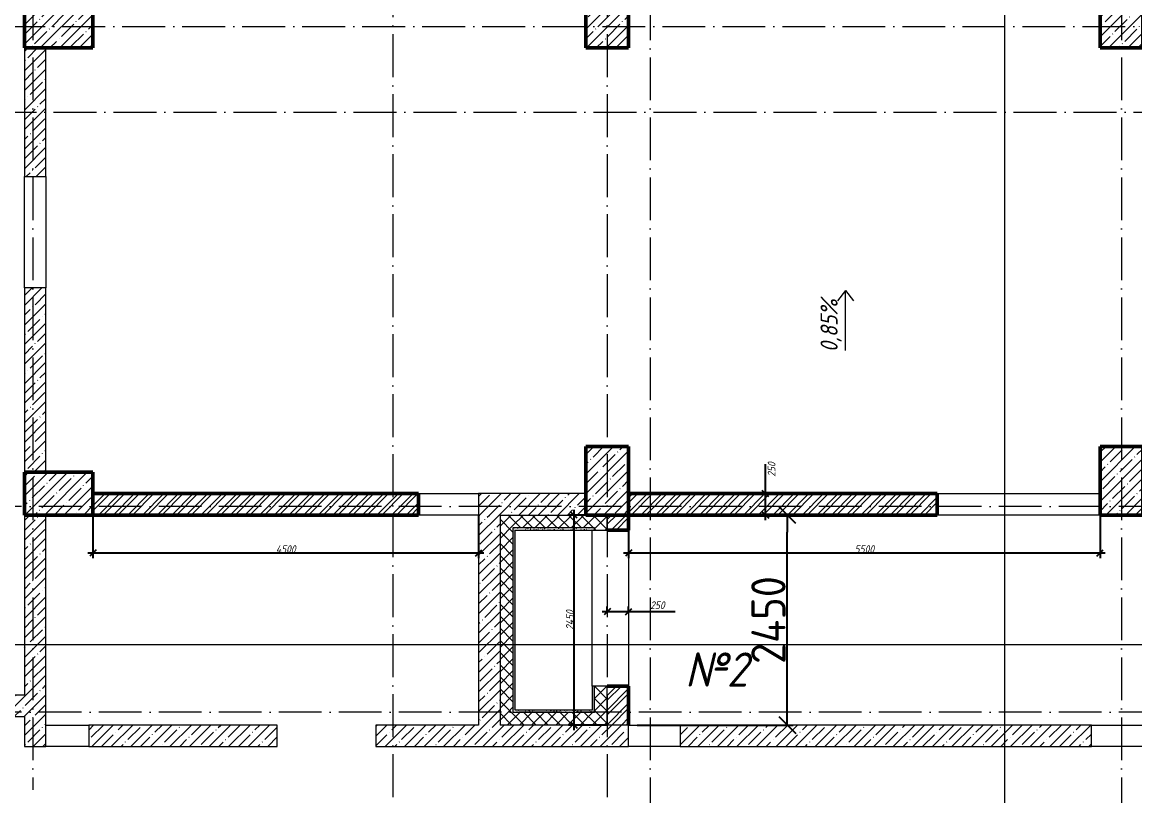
# Model space of a CAD drawing. Header units: millimetres. Extents: x -12989 to 629078, y -109036 to 555275.
# Drawn here: x 563814 to 576794, y 494734 to 503759 of the extents above; entities that cross this region are included whole.
import ezdxf

# ---------------------------------------------------------------- set-up
doc = ezdxf.new("R2010")
doc.units = ezdxf.units.MM
doc.linetypes.add('50_200_ШТРИХ_1Т_ш5_п1_п1_', pattern=[700, 500, -100, 0, -100])
for name, color, linetype, lineweight in [('A-____-____-DIMS', 7, 'Continuous', 9), ('A-WALL-____-MCUT-1', 7, 'Continuous', 9), ('A-WALL-____-MCUT-2', 7, 'Continuous', 50), ('A-WALL-____-MCUT-3', 7, 'Continuous', 9), ('A-WALL-____-OTLN', 7, 'Continuous', 9), ('A-WALL-____-PATT-1', 7, 'Continuous', 9), ('A-WALL-FNSH-MCUT-1', 7, 'Continuous', 9), ('G-____-____-DIMS', 7, 'Continuous', 9), ('G-____-____-TEXT', 7, 'Continuous', 9), ('S-COLS-____-MCUT', 7, 'Continuous', 50), ('S-COLS-____-OTLN', 7, 'Continuous', 9), ('S-GRID-____-OTLN-1', 7, '50_200_ШТРИХ_1Т_ш5_п1_п1_', 9)]:
    doc.layers.add(name, color=color, linetype=linetype, lineweight=lineweight)
for name, color, linetype, lineweight, true_color in [('A-WALL-____-OTLN-1', 7, 'Continuous', 9, 0x800000), ('A-WALL-____-PATT-2', 7, 'Continuous', 9, 0x787878), ('A-WALL-____-PATT-3', 9, 'Continuous', 9, 0x808080), ('G-____-____-SYMB-1', 9, 'Continuous', 9, 0x808080)]:
    doc.layers.add(name, color=color, linetype=linetype, lineweight=lineweight, true_color=true_color)
doc.styles.add('ISOCPEUR_I', font='isocpeui.ttf', dxfattribs={"width": 0.9, "height": 2.5})
doc.styles.add('ISOCPEUR_I_3', font='isocpeui.ttf', dxfattribs={"width": 0.85, "height": 2.2})
doc.styles.add('ISOCPEUR_I_7', font='isocpeui.ttf', dxfattribs={"width": 0.9, "height": 90})
doc.styles.add('СПДС', font='isocpeur.ttf', dxfattribs={"width": 0.9})
doc.dimstyles.new('ISO-1_8_0_9К_СРЕДНИЙ_Кладочные', dxfattribs={"dimscale": 304.8, "dimtxt": 89.638306, "dimasz": 0.246063, "dimexe": 0.19685, "dimexo": 0, "dimgap": 0, "dimtad": 1, "dimdec": 3, "dimrnd": 0.001, "dimdsep": 46, "dimtxsty": 'ISOCPEUR_I_7', "dimblk1": 'OBLIQUE', "dimblk2": 'OBLIQUE', "dimsah": 1, "dimcen": 0.09, "dimdle": 0.19685, "dimazin": 0, "dimtfac": 1, "dimtdec": 4, "dimtix": 1, "dimtmove": 2, "dimatfit": 3, "dimfxl": 1, "dimtvp": 1, "dimtolj": 1, "dimtzin": 0, "dimarcsym": 2})
doc.dimstyles.new('ISO-1_8_0_9К_СРЕДНИЙ_Кладочные_1', dxfattribs={"dimscale": 304.8, "dimtxt": 89.638306, "dimasz": 0.246063, "dimexe": 0.19685, "dimexo": 0, "dimgap": 0, "dimtad": 1, "dimdec": 3, "dimrnd": 0.001, "dimdsep": 46, "dimtxsty": 'ISOCPEUR_I_7', "dimblk1": 'OBLIQUE', "dimblk2": 'OBLIQUE', "dimsah": 1, "dimcen": 0.09, "dimdle": 0.19685, "dimazin": 0, "dimtfac": 1, "dimtdec": 4, "dimtix": 1, "dimtmove": 0, "dimatfit": 3, "dimfxl": 1, "dimtvp": 1, "dimtolj": 1, "dimtzin": 0, "dimarcsym": 2})
doc.dimstyles.new('Размера А3', dxfattribs={"dimtxt": 200, "dimasz": 100, "dimexe": 70, "dimexo": 100, "dimgap": 20, "dimtad": 1, "dimdec": 0, "dimrnd": 10, "dimzin": 0, "dimdsep": 46, "dimtxsty": 'СПДС', "dimblk": 'ARROWHEAD_6', "dimcen": 1, "dimclrd": 256, "dimclre": 256, "dimclrt": 256, "dimazin": 0, "dimtfac": 1, "dimtdec": 0, "dimtmove": 2, "dimatfit": 3, "dimfxl": 1, "dimtolj": 1, "dimtzin": 0, "dimarcsym": 0})
pattern_1 = [(45, (513638.8, 428127.92), (-114.04925, 114.04925), []), (45, (513752.85, 428127.92), (-114.04925, 114.04925), [201.612, -40.322, 3.353, -36.97])]
pattern_2 = [(45, (513638.8, 428127.92), (-70.71068, 70.71068), []), (135, (513638.8, 428127.92), (-70.71068, -70.71068), [])]
pattern_3 = [(0, (513638.804, 428127.917), (81.28, 20.32), [3.353, -57.607, 3.353, -57.607, -325.12]), (0, (513638.804, 428127.917), (81.28, 20.32), [-121.92, 3.353, -118.567, 3.353, -57.607, -142.24]), (0, (513638.804, 428127.917), (81.28, 20.32), [-304.8, 3.353, -37.287, 3.353, -98.247]), (120, (513669.284, 428138.077), (-58.237636, 60.230545), [3.353, -57.607, 3.353, -57.607, -325.12]), (120, (513669.284, 428138.077), (-58.237636, 60.230545), [-121.92, 3.353, -118.567, 3.353, -57.607, -142.24]), (120, (513669.284, 428138.077), (-58.237636, 60.230545), [-304.8, 3.353, -37.287, 3.353, -98.247]), (240, (513679.444, 428178.717), (-23.042364, -80.550545), [3.353, -57.607, 3.353, -57.607, -325.12]), (240, (513679.444, 428178.717), (-23.042364, -80.550545), [-121.92, 3.353, -118.567, 3.353, -57.607, -142.24]), (240, (513679.444, 428178.717), (-23.042364, -80.550545), [-304.8, 3.353, -37.287, 3.353, -98.247])]
pattern_4 = [(45, (513638.8, 428127.92), (-85.53659, 85.53659), []), (45, (513695.83, 428127.92), (-85.53659, 85.53659), [])]

# ---------------------------------------------------------------- blocks, each defined once
blk = doc.blocks.new('BSC_Колонна _Прямоугольная - 500х800-V82-АР1_Кладочный план подвала в осях 1-64_Ю-ЯЯ')
at = {"layer": 'S-COLS-____-OTLN'}
h = blk.add_hatch(dxfattribs=at)
h.set_pattern_fill('FP_97', color=256, style=0, pattern_type=2)
h.set_pattern_definition([(315, (-75581.04, 50600), (114.04925, 114.04925), []), (315, (-75581.04, 50485.95), (114.04925, 114.04925), [201.613, -40.323, 3.353, -36.97])])
h.paths.add_polyline_path([(-250, 400), (-250, -400), (250, -400), (250, 400)], flags=0)
at = {"layer": 'S-COLS-____-MCUT'}
for p, q in [((250, 400), (-250, 400)), ((-250, 400), (-250, -400)), ((250, -400), (250, 400)), ((-250, -400), (250, -400))]:
    blk.add_line(p, q, dxfattribs=at)
blk = doc.blocks.new('BSC_Колонна _Прямоугольная - 500х800-V83-АР1_Кладочный план подвала в осях 1-64_Ю-ЯЯ')
at = {"layer": 'S-COLS-____-OTLN'}
h = blk.add_hatch(dxfattribs=at)
h.set_pattern_fill('FP_98', color=256, style=0, pattern_type=2)
h.set_pattern_definition([(315, (-70131.04, 50600), (114.04925, 114.04925), []), (315, (-70131.04, 50485.95), (114.04925, 114.04925), [201.613, -40.323, 3.353, -36.97])])
h.paths.add_polyline_path([(-250, 400), (-250, -400), (250, -400), (250, 400), (9, 400)], flags=0)
at = {"layer": 'S-COLS-____-MCUT'}
for p, q in [((250, 400), (-250, 400)), ((-250, 400), (-250, -400)), ((250, -400), (250, 400)), ((-250, -400), (250, -400))]:
    blk.add_line(p, q, dxfattribs=at)
blk = doc.blocks.new('BSC_Колонна _Прямоугольная - 500х800-V96-АР1_Кладочный план подвала в осях 1-64_Ю-ЯЯ')
at = {"layer": 'S-COLS-____-OTLN'}
h = blk.add_hatch(dxfattribs=at)
h.set_pattern_fill('FP_112', color=256, style=0, pattern_type=2)
h.set_pattern_definition([(225, (57000, 70281.04), (114.04925, -114.04925), []), (225, (56885.95, 70281.04), (114.04925, -114.04925), [201.613, -40.323, 3.353, -36.97])])
h.paths.add_polyline_path([(-250, 400), (-250, -400), (250, -400), (250, 400)], flags=0)
at = {"layer": 'S-COLS-____-MCUT'}
for p, q in [((250, 400), (-250, 400)), ((-250, 400), (-250, -400)), ((250, -400), (250, 400)), ((-250, -400), (250, -400))]:
    blk.add_line(p, q, dxfattribs=at)
blk = doc.blocks.new('BSC_Колонна _Прямоугольная - 500х800-V97-АР1_Кладочный план подвала в осях 1-64_Ю-ЯЯ')
at = {"layer": 'S-COLS-____-OTLN'}
h = blk.add_hatch(dxfattribs=at)
h.set_pattern_fill('FP_113', color=256, style=0, pattern_type=2)
h.set_pattern_definition([(225, (63000, 70281.04), (114.04925, -114.04925), []), (225, (62885.95, 70281.04), (114.04925, -114.04925), [201.613, -40.323, 3.353, -36.97])])
h.paths.add_polyline_path([(250, 400), (-250, 400), (-250, -400), (250, -400)], flags=0)
at = {"layer": 'S-COLS-____-MCUT'}
for p, q in [((250, 400), (-250, 400)), ((-250, 400), (-250, -400)), ((250, -400), (250, 400)), ((-250, -400), (250, -400))]:
    blk.add_line(p, q, dxfattribs=at)
blk = doc.blocks.new('BSC_Колонна _Прямоугольная - 500х500-V161-АР1_Кладочный план подвала в осях 1-64_Ю-ЯЯ')
at = {"layer": 'S-COLS-____-OTLN'}
h = blk.add_hatch(dxfattribs=at)
h.set_pattern_fill('FP_178', color=256, style=0, pattern_type=2)
h.set_pattern_definition([(45, (-63000, -75581.04), (-114.04925, 114.04925), []), (45, (-62885.95, -75581.04), (-114.04925, 114.04925), [201.613, -40.323, 3.353, -36.97])])
h.paths.add_polyline_path([(-250, -250), (250, -250), (250, 250), (-250, 250)], flags=0)
at = {"layer": 'S-COLS-____-MCUT'}
for p, q in [((250, 250), (-250, 250)), ((-250, 250), (-250, -250)), ((250, -250), (250, 250)), ((-250, -250), (250, -250))]:
    blk.add_line(p, q, dxfattribs=at)
blk = doc.blocks.new('BSC_Колонна _Прямоугольная - 500х500-V162-АР1_Кладочный план подвала в осях 1-64_Ю-ЯЯ')
at = {"layer": 'S-COLS-____-OTLN'}
h = blk.add_hatch(dxfattribs=at)
h.set_pattern_fill('FP_179', color=256, style=0, pattern_type=2)
h.set_pattern_definition([(45, (-57000, -75581.04), (-114.04925, 114.04925), []), (45, (-56885.95, -75581.04), (-114.04925, 114.04925), [201.613, -40.323, 3.353, -36.97])])
h.paths.add_polyline_path([(-250, -250), (250, -250), (250, 250), (-250, 250)], flags=0)
at = {"layer": 'S-COLS-____-MCUT'}
for p, q in [((250, 250), (-250, 250)), ((-250, 250), (-250, -250)), ((250, -250), (250, 250)), ((-250, -250), (250, -250))]:
    blk.add_line(p, q, dxfattribs=at)
blk = doc.blocks.new('_Oblique')
at = {"color": 0, "linetype": 'ByBlock', "lineweight": -2}
blk.add_line((-0.5, -0.5), (0.5, 0.5), dxfattribs=at)
blk = doc.blocks.new('*D6696')
at = {"layer": 'A-____-____-DIMS', "color": 0, "lineweight": -2, "transparency": 16777216}
for p, q in [((564639, 498009), (564639, 497507)), ((569139, 498009), (569139, 497507)), ((564579, 497567), (569199, 497567))]:
    blk.add_line(p, q, dxfattribs=at)
at = {"layer": 'Defpoints', "color": 0, "transparency": 16777216}
for p in [(564639, 498009), (569139, 498009), (569139, 497567)]:
    blk.add_point(p, dxfattribs=at)
at = {"layer": 'A-____-____-DIMS', "color": 0, "lineweight": -2, "transparency": 16777216, "xscale": 75, "yscale": 75, "zscale": 75, "rotation": 180}
blk.add_blockref('_Oblique', (564639, 497567), dxfattribs=at)
at = {"layer": 'A-____-____-DIMS', "color": 0, "lineweight": -2, "transparency": 16777216, "xscale": 75, "yscale": 75, "zscale": 75}
blk.add_blockref('_Oblique', (569139, 497567), dxfattribs=at)
at = {"layer": 'A-____-____-DIMS', "color": 0, "transparency": 16777216, "insert": (566889, 497612), "char_height": 90, "width": 562.65, "attachment_point": 5, "style": 'ISOCPEUR_I_7'}
blk.add_mtext('\\A1;4500', dxfattribs=at)
blk = doc.blocks.new('*D6697')
at = {"layer": 'A-____-____-DIMS', "color": 0, "lineweight": -2, "transparency": 16777216}
for p, q in [((570249, 498069), (570249, 495499)), ((570639, 498009), (570189, 498009)), ((570639, 495559), (570189, 495559))]:
    blk.add_line(p, q, dxfattribs=at)
at = {"layer": 'Defpoints', "color": 0, "transparency": 16777216}
for p in [(570639, 498009), (570249, 495559), (570639, 495559)]:
    blk.add_point(p, dxfattribs=at)
at = {"layer": 'A-____-____-DIMS', "color": 0, "lineweight": -2, "transparency": 16777216, "xscale": 75, "yscale": 75, "zscale": 75}
for p, rotation in [((570249, 498009), 90), ((570249, 495559), 270)]:
    blk.add_blockref('_Oblique', p, dxfattribs=dict(at, rotation=rotation))
at = {"layer": 'A-____-____-DIMS', "color": 0, "transparency": 16777216, "insert": (570204, 496784), "char_height": 90, "width": 562.65, "attachment_point": 5, "rotation": 90, "style": 'ISOCPEUR_I_7'}
blk.add_mtext('\\A1;2450', dxfattribs=at)
blk = doc.blocks.new('*D6698')
at = {"layer": 'A-____-____-DIMS', "color": 0, "lineweight": -2, "transparency": 16777216}
for p, q in [((570889, 498009), (570889, 497507)), ((576389, 498009), (576389, 497507)), ((570829, 497567), (576449, 497567))]:
    blk.add_line(p, q, dxfattribs=at)
at = {"layer": 'Defpoints', "color": 0, "transparency": 16777216}
for p in [(570889, 498009), (576389, 498009), (576389, 497567)]:
    blk.add_point(p, dxfattribs=at)
at = {"layer": 'A-____-____-DIMS', "color": 0, "lineweight": -2, "transparency": 16777216, "xscale": 75, "yscale": 75, "zscale": 75, "rotation": 180}
blk.add_blockref('_Oblique', (570889, 497567), dxfattribs=at)
at = {"layer": 'A-____-____-DIMS', "color": 0, "lineweight": -2, "transparency": 16777216, "xscale": 75, "yscale": 75, "zscale": 75}
blk.add_blockref('_Oblique', (576389, 497567), dxfattribs=at)
at = {"layer": 'A-____-____-DIMS', "color": 0, "transparency": 16777216, "insert": (573639, 497612), "char_height": 90, "width": 546.1, "attachment_point": 5, "style": 'ISOCPEUR_I_7'}
blk.add_mtext('\\A1;5500', dxfattribs=at)
blk = doc.blocks.new('*D6706')
at = {"layer": 'A-____-____-DIMS', "color": 0, "lineweight": -2, "transparency": 16777216}
for p, q in [((570579, 496882), (570889, 496882)), ((570639, 496873), (570639, 496942)), ((570889, 496873), (570889, 496942)), ((570889, 496882), (571431, 496882))]:
    blk.add_line(p, q, dxfattribs=at)
at = {"layer": 'Defpoints', "color": 0, "transparency": 16777216}
for p in [(570889, 496882), (570639, 496873), (570889, 496873)]:
    blk.add_point(p, dxfattribs=at)
at = {"layer": 'A-____-____-DIMS', "color": 0, "lineweight": -2, "transparency": 16777216, "xscale": 75, "yscale": 75, "zscale": 75, "rotation": 180}
blk.add_blockref('_Oblique', (570639, 496882), dxfattribs=at)
at = {"layer": 'A-____-____-DIMS', "color": 0, "lineweight": -2, "transparency": 16777216, "xscale": 75, "yscale": 75, "zscale": 75}
blk.add_blockref('_Oblique', (570889, 496882), dxfattribs=at)
at = {"layer": 'A-____-____-DIMS', "color": 0, "transparency": 16777216, "insert": (571140, 497002), "char_height": 90, "width": 409.58, "attachment_point": 1, "line_spacing_factor": 1.149209, "style": 'ISOCPEUR_I_7'}
blk.add_mtext('\\A1;250', dxfattribs=at)
blk = doc.blocks.new('*D6707')
at = {"layer": 'A-____-____-DIMS', "color": 0, "lineweight": -2, "transparency": 16777216}
for p, q in [((572486, 498259), (572486, 498601)), ((572581, 498259), (572426, 498259)), ((572486, 497949), (572486, 498259)), ((572581, 498009), (572426, 498009))]:
    blk.add_line(p, q, dxfattribs=at)
at = {"layer": 'Defpoints', "color": 0, "transparency": 16777216}
for p in [(572486, 498259), (572581, 498259), (572581, 498009)]:
    blk.add_point(p, dxfattribs=at)
at = {"layer": 'A-____-____-DIMS', "color": 0, "lineweight": -2, "transparency": 16777216, "xscale": 75, "yscale": 75, "zscale": 75}
for p, rotation in [((572486, 498259), 90), ((572486, 498009), 270)]:
    blk.add_blockref('_Oblique', p, dxfattribs=dict(at, rotation=rotation))
at = {"layer": 'A-____-____-DIMS', "color": 0, "transparency": 16777216, "insert": (572512, 498456), "char_height": 90, "width": 409.58, "attachment_point": 1, "rotation": 90, "line_spacing_factor": 1.149209, "style": 'ISOCPEUR_I_7'}
blk.add_mtext('\\A1;250', dxfattribs=at)
blk = doc.blocks.new('ARROWHEAD_6')
at = {"color": 0, "linetype": 'Continuous'}
for p, q in [((0, 0), (-1, 0)), ((-0.5, -0.5), (0.5, 0.5))]:
    blk.add_line(p, q, dxfattribs=at)
blk = doc.blocks.new('*D6734')
at = {"lineweight": -2, "transparency": 16777216}
for p, q in [((570989, 498009), (572810, 498009)), ((572740, 495759), (572740, 497809)), ((570989, 495559), (572810, 495559))]:
    blk.add_line(p, q, dxfattribs=at)
at = {"layer": 'Defpoints', "color": 0, "transparency": 16777216}
for p in [(570889, 498009), (572740, 498009), (570889, 495559)]:
    blk.add_point(p, dxfattribs=at)
at = {"lineweight": -2, "transparency": 16777216, "xscale": 200, "yscale": 200, "zscale": 200}
for p, rotation in [((572740, 498009), 90), ((572740, 495559), 270)]:
    blk.add_blockref('ARROWHEAD_6', p, dxfattribs=dict(at, rotation=rotation))
at = {"lineweight": 25, "transparency": 16777216, "insert": (572520, 496784), "char_height": 400, "attachment_point": 5, "rotation": 90, "style": 'СПДС'}
blk.add_mtext('\\A1;2450', dxfattribs=at)

msp = doc.modelspace()

# ---------------------------------------------------------------- hatches: boundary and pattern name
at = {"layer": 'A-WALL-____-PATT-1'}
h = msp.add_hatch(dxfattribs=at)
h.set_pattern_fill('FP_1', color=256, style=0, pattern_type=2)
h.set_pattern_definition(pattern_1)
h.paths.add_polyline_path([(564088.8036, 498508.9591), (564088.8036, 500658.3435), (563838.8036, 500658.3435), (563838.8036, 498508.9591)], flags=0)
h.paths.add_polyline_path([(563838.8036, 501958.3435), (564088.8036, 501958.3435), (564088.8036, 503458.9591), (563838.8036, 503458.9591)], flags=0)
h = msp.add_hatch(dxfattribs=at)
h.set_pattern_fill('FP_1', color=256, style=0, pattern_type=2)
h.set_pattern_definition(pattern_1)
h.paths.add_polyline_path([(569138.8036, 498008.9591), (570388.8036, 498008.9591), (570388.8036, 498258.9591), (569138.8036, 498258.9591)], flags=0)
h = msp.add_hatch(dxfattribs=at)
h.set_pattern_fill('FP_1', color=256, style=0, pattern_type=2)
h.set_pattern_definition(pattern_1)
h.paths.add_polyline_path([(564088.8036, 495308.9591), (564088.8036, 498008.9591), (563838.8036, 498008.9591), (563838.8036, 495308.9591)], flags=0)
h = msp.add_hatch(dxfattribs=at)
h.set_pattern_fill('FP_1', color=256, style=0, pattern_type=2)
h.set_pattern_definition(pattern_1)
h.paths.add_polyline_path([(569388.8036, 495558.9591), (569388.8036, 498008.9591), (569138.8036, 498008.9591), (569138.8036, 495558.9591)], flags=0)
h = msp.add_hatch(dxfattribs=at)
h.set_pattern_fill('FP_202', color=256, style=0, pattern_type=2)
h.set_pattern_definition(pattern_2)
h.paths.add_polyline_path([(569538.8036, 495708.9591), (569538.8036, 498008.9591), (569388.8036, 498008.9591), (569388.8036, 495708.9591)], flags=0)
h = msp.add_hatch(dxfattribs=at)
h.set_pattern_fill('FP_202', color=256, style=0, pattern_type=2)
h.set_pattern_definition(pattern_2)
h.paths.add_polyline_path([(569538.8036, 497858.9591), (570488.8036, 497858.9591), (570488.8036, 498008.9591), (569538.8036, 498008.9591)], flags=0)
h = msp.add_hatch(dxfattribs=at)
h.set_pattern_fill('FP_202', color=256, style=0, pattern_type=2)
h.set_pattern_definition(pattern_2)
h.paths.add_polyline_path([(570638.8036, 495558.9591), (570638.8036, 496013.9591), (570488.8036, 496013.9591), (570488.8036, 495558.9591)], flags=0)
h.paths.add_polyline_path([(570638.8036, 497833.9591), (570638.8036, 498008.9591), (570488.8036, 498008.9591), (570488.8036, 497833.9591)], flags=0)
h = msp.add_hatch(dxfattribs=at)
h.set_pattern_fill('FP_1', color=256, style=0, pattern_type=2)
h.set_pattern_definition(pattern_1)
h.paths.add_polyline_path([(559388.8036, 495658.9591), (563838.8036, 495658.9591), (563838.8036, 495908.9591), (559388.8036, 495908.9591)], flags=0)
h = msp.add_hatch(dxfattribs=at)
h.set_pattern_fill('FP_202', color=256, style=0, pattern_type=2)
h.set_pattern_definition(pattern_2)
h.paths.add_polyline_path([(570488.8036, 495558.9591), (570488.8036, 495708.9591), (569388.8036, 495708.9591), (569388.8036, 495558.9591), (570463.8036, 495558.9591)], flags=0)
h = msp.add_hatch(dxfattribs=at)
h.set_pattern_fill('FP_1', color=256, style=0, pattern_type=2)
h.set_pattern_definition(pattern_1)
h.paths.add_polyline_path([(576288.8036, 495308.9591), (576288.8036, 495558.9591), (571488.8036, 495558.9591), (571488.8036, 495308.9591), (573718.5894, 495308.9591)], flags=0)
h.paths.add_polyline_path([(566648.722, 495308.9591), (566788.8036, 495308.9591), (566788.8036, 495558.9591), (564588.8036, 495558.9591), (564588.8036, 495308.9591)], flags=0)
h.paths.add_polyline_path([(567938.8036, 495308.9591), (570888.8036, 495308.9591), (570888.8036, 495558.9591), (567938.8036, 495558.9591)], flags=0)
at = {"layer": 'A-WALL-____-PATT-2'}
h = msp.add_hatch(dxfattribs=at)
h.set_pattern_fill('FP_53', color=256, style=0, pattern_type=2)
h.set_pattern_definition(pattern_4)
h.paths.add_polyline_path([(568438.8036, 498008.9591), (568438.8036, 498258.9591), (564638.8036, 498258.9591), (564638.8036, 498008.9591), (566648.722, 498008.9591)], flags=0)
h = msp.add_hatch(dxfattribs=at)
h.set_pattern_fill('FP_53', color=256, style=0, pattern_type=2)
h.set_pattern_definition(pattern_4)
h.paths.add_polyline_path([(570888.8036, 498008.9591), (574488.8036, 498008.9591), (574488.8036, 498258.9591), (570888.8036, 498258.9591)], flags=0)
h = msp.add_hatch(dxfattribs=at)
h.set_pattern_fill('FP_53', color=256, style=0, pattern_type=2)
h.set_pattern_definition(pattern_4)
h.paths.add_polyline_path([(570888.8036, 495558.9591), (570888.8036, 496013.9591), (570638.8036, 496013.9591), (570638.8036, 495558.9591)], flags=0)
h.paths.add_polyline_path([(570888.8036, 497833.9591), (570888.8036, 498008.9591), (570638.8036, 498008.9591), (570638.8036, 497833.9591)], flags=0)
at = {"layer": 'A-WALL-____-PATT-3'}
h = msp.add_hatch(dxfattribs=at)
h.set_pattern_fill('FP_201', color=256, style=0, pattern_type=2)
h.set_pattern_definition(pattern_3)
h.paths.add_polyline_path([(569563.8036, 495733.9591), (569563.8036, 497858.9591), (569538.8036, 497858.9591), (569538.8036, 495733.9591)], flags=0)
h = msp.add_hatch(dxfattribs=at)
h.set_pattern_fill('FP_201', color=256, style=0, pattern_type=2)
h.set_pattern_definition(pattern_3)
h.paths.add_polyline_path([(569563.8036, 497833.9591), (570463.8036, 497833.9591), (570463.8036, 497858.9591), (569563.8036, 497858.9591)], flags=0)
h = msp.add_hatch(dxfattribs=at)
h.set_pattern_fill('FP_201', color=256, style=0, pattern_type=2)
h.set_pattern_definition(pattern_3)
h.paths.add_polyline_path([(570488.8036, 495708.9591), (570488.8036, 496013.9591), (570463.8036, 496013.9591), (570463.8036, 495708.9591)], flags=0)
h.paths.add_polyline_path([(570463.8036, 497833.9591), (570488.8036, 497833.9591), (570488.8036, 497858.9591), (570463.8036, 497858.9591)], flags=0)
h = msp.add_hatch(dxfattribs=at)
h.set_pattern_fill('FP_201', color=256, style=0, pattern_type=2)
h.set_pattern_definition(pattern_3)
h.paths.add_polyline_path([(570183.6557, 495708.9591), (570463.8036, 495708.9591), (570463.8036, 495733.9591), (569538.8036, 495733.9591), (569538.8036, 495708.9591)], flags=0)

# ---------------------------------------------------------------- linework, layer by layer
at = {"layer": 'A-WALL-____-MCUT-1'}
for p, q in [((563838.8036, 503458.9591), (563838.8036, 501958.3435)), ((564088.8036, 501958.3435), (564088.8036, 503458.9591)), ((563838.8036, 501958.3435), (564088.8036, 501958.3435)), ((564088.8036, 500658.3435), (563838.8036, 500658.3435)), ((563838.8036, 500658.3435), (563838.8036, 498508.9591)), ((564088.8036, 498508.9591), (564088.8036, 500658.3435)), ((570388.8036, 498258.9591), (569138.8036, 498258.9591)), ((569138.8036, 498258.9591), (569138.8036, 495558.9591)), ((563838.8036, 498008.9591), (563838.8036, 495908.9591)), ((564088.8036, 495308.9591), (564088.8036, 498008.9591)), ((569388.8036, 498008.9591), (570388.8036, 498008.9591)), ((569388.8036, 498008.9591), (569388.8036, 495558.9591)), ((570638.8036, 497833.9591), (570638.8036, 498008.9591)), ((570638.8036, 495558.9591), (570638.8036, 496013.9591)), ((563838.8036, 495908.9591), (559388.8036, 495908.9591)), ((559388.8036, 495658.9591), (563838.8036, 495658.9591)), ((563838.8036, 495658.9591), (563838.8036, 495308.9591)), ((566788.8036, 495558.9591), (564588.8036, 495558.9591)), ((564588.8036, 495558.9591), (564588.8036, 495308.9591)), ((566788.8036, 495308.9591), (566788.8036, 495558.9591)), ((569138.8036, 495558.9591), (567938.8036, 495558.9591)), ((567938.8036, 495558.9591), (567938.8036, 495308.9591)), ((570888.8036, 495558.9591), (569388.8036, 495558.9591)), ((570888.8036, 495308.9591), (570888.8036, 495558.9591)), ((576288.8036, 495558.9591), (571488.8036, 495558.9591)), ((571488.8036, 495558.9591), (571488.8036, 495308.9591)), ((576288.8036, 495308.9591), (576288.8036, 495558.9591)), ((563838.8036, 495308.9591), (564088.8036, 495308.9591)), ((564588.8036, 495308.9591), (566788.8036, 495308.9591)), ((567938.8036, 495308.9591), (570888.8036, 495308.9591)), ((571488.8036, 495308.9591), (576288.8036, 495308.9591))]:
    msp.add_line(p, q, dxfattribs=at)
at = {"layer": 'A-WALL-____-MCUT-2'}
for p, q in [((568438.8036, 498258.9591), (564638.8036, 498258.9591)), ((568438.8036, 498008.9591), (568438.8036, 498258.9591)), ((574488.8036, 498258.9591), (570888.8036, 498258.9591)), ((574488.8036, 498008.9591), (574488.8036, 498258.9591)), ((564638.8036, 498008.9591), (568438.8036, 498008.9591)), ((570888.8036, 497833.9591), (570888.8036, 498008.9591)), ((570888.8036, 498008.9591), (574488.8036, 498008.9591)), ((570638.8036, 497833.9591), (570888.8036, 497833.9591)), ((570888.8036, 496013.9591), (570638.8036, 496013.9591)), ((570888.8036, 495558.9591), (570888.8036, 496013.9591))]:
    msp.add_line(p, q, dxfattribs=at)
at = {"layer": 'A-WALL-____-MCUT-3'}
for p, q in [((569538.8036, 497858.9591), (569538.8036, 495708.9591)), ((570488.8036, 497858.9591), (569538.8036, 497858.9591)), ((570488.8036, 497833.9591), (570488.8036, 497858.9591)), ((570488.8036, 497833.9591), (570638.8036, 497833.9591)), ((570638.8036, 496013.9591), (570488.8036, 496013.9591)), ((570488.8036, 495708.9591), (570488.8036, 496013.9591)), ((569538.8036, 495708.9591), (570488.8036, 495708.9591))]:
    msp.add_line(p, q, dxfattribs=at)
at = {"layer": 'A-WALL-____-OTLN'}
for p, q in [((563838.8036, 500658.3435), (563838.8036, 501958.3435)), ((564088.8036, 501958.3435), (564088.8036, 500658.3435)), ((570463.8036, 496013.9591), (570463.8036, 497833.9591)), ((564088.8036, 495558.9591), (564588.8036, 495558.9591)), ((570888.8036, 495558.9591), (571488.8036, 495558.9591)), ((576288.8036, 495558.9591), (576888.8036, 495558.9591)), ((564588.8036, 495308.9591), (564088.8036, 495308.9591)), ((571488.8036, 495308.9591), (570888.8036, 495308.9591)), ((576888.8036, 495308.9591), (576288.8036, 495308.9591))]:
    msp.add_line(p, q, dxfattribs=at)
at = {"layer": 'A-WALL-____-OTLN-1'}
for p, q in [((568438.8036, 498258.9591), (569138.8036, 498258.9591)), ((574488.8036, 498258.9591), (576388.8036, 498258.9591)), ((569138.8036, 498008.9591), (568438.8036, 498008.9591)), ((576388.8036, 498008.9591), (574488.8036, 498008.9591)), ((570888.8036, 497833.9591), (570888.8036, 496013.9591))]:
    msp.add_line(p, q, dxfattribs=at)
at = {"layer": 'A-WALL-FNSH-MCUT-1'}
for p, q in [((569563.8036, 495733.9591), (569563.8036, 497833.9591)), ((569563.8036, 497833.9591), (570488.8036, 497833.9591)), ((570463.8036, 496013.9591), (570463.8036, 495733.9591)), ((570488.8036, 496013.9591), (570463.8036, 496013.9591)), ((570463.8036, 495733.9591), (569563.8036, 495733.9591))]:
    msp.add_line(p, q, dxfattribs=at)
at = {"layer": 'G-____-____-DIMS'}
for p, q in [((573418.8568, 500628.8262), (573326.7775, 500508.8262)), ((573418.8568, 500628.8262), (573510.936, 500508.8262)), ((573418.8568, 499928.8262), (573418.8568, 500628.8262))]:
    msp.add_line(p, q, dxfattribs=at)
at = {"layer": 'G-____-____-SYMB-1'}
for p, q in [((575273.1123, 514681.5252), (575273.1123, 480545.1691)), ((508703.2302, 496498.9591), (618010.2148, 496498.9591))]:
    msp.add_line(p, q, dxfattribs=at)
at = {"layer": 'S-GRID-____-OTLN-1'}
for p, q in [((568138.8036, 519020.7686), (568138.8036, 481019.505)), ((570638.8036, 519020.7686), (570638.8036, 481019.505)), ((563938.8036, 518751.3339), (563938.8036, 494803.4009)), ((571138.8036, 518751.3339), (571138.8036, 481183.844)), ((576638.8036, 518751.3339), (576638.8036, 481019.505)), ((562880.8213, 503708.9591), (617713.2102, 503708.9591)), ((548076.2496, 502708.9591), (617713.2102, 502708.9591)), ((617713.2102, 498108.9591), (562880.8213, 498108.9591)), ((617713.2102, 495708.9591), (508970.0334, 495708.9591))]:
    msp.add_line(p, q, dxfattribs=at)

# ---------------------------------------------------------------- block references
at = {"layer": 'S-COLS-____-OTLN'}
for name, p, rotation in [('BSC_Колонна _Прямоугольная - 500х800-V82-АР1_Кладочный план подвала в осях 1-64_Ю-ЯЯ', (564238.8036, 503708.9591), 89.9999999999999), ('BSC_Колонна _Прямоугольная - 500х800-V96-АР1_Кладочный план подвала в осях 1-64_Ю-ЯЯ', (570638.8036, 498408.9591), 180), ('BSC_Колонна _Прямоугольная - 500х800-V97-АР1_Кладочный план подвала в осях 1-64_Ю-ЯЯ', (576638.8036, 498408.9591), 180), ('BSC_Колонна _Прямоугольная - 500х800-V83-АР1_Кладочный план подвала в осях 1-64_Ю-ЯЯ', (564238.8036, 498258.9591), 89.9999999999999)]:
    msp.add_blockref(name, p, dxfattribs=dict(at, rotation=rotation))
for name, p in [('BSC_Колонна _Прямоугольная - 500х500-V162-АР1_Кладочный план подвала в осях 1-64_Ю-ЯЯ', (570638.8036, 503708.9591)), ('BSC_Колонна _Прямоугольная - 500х500-V161-АР1_Кладочный план подвала в осях 1-64_Ю-ЯЯ', (576638.8036, 503708.9591))]:
    msp.add_blockref(name, p, dxfattribs=at)

# ---------------------------------------------------------------- texts
at = {"layer": 'G-____-____-DIMS', "insert": (573127.5656, 499911.3213), "char_height": 200, "width": 882.011763, "attachment_point": 1, "rotation": 90, "line_spacing_factor": 1.149209, "style": 'ISOCPEUR_I_3'}
msp.add_mtext('0,85%', dxfattribs=at)
at = {"layer": 'G-____-____-TEXT', "insert": (571546.8492, 496406.0339), "char_height": 400, "width": 2763.416813, "attachment_point": 1, "style": 'ISOCPEUR_I'}
msp.add_mtext('№2', dxfattribs=at)

# ---------------------------------------------------------------- dimensions: what is measured, and where the dimension line sits
at = {"lineweight": 25}
dim = msp.add_linear_dim(base=(572740.4449, 498008.9591), p1=(570888.8036, 495558.9591), p2=(570888.8036, 498008.9591), angle=90, dimstyle='Размера А3', override={"dimtxt": 400, "dimasz": 200}, dxfattribs=at)
dim.commit()
dim.dimension.update_dxf_attribs({"geometry": '*D6734', "text_midpoint": (572520.4449, 496783.9591)})
at = {"layer": 'A-____-____-DIMS'}
dim = msp.add_linear_dim(base=(572485.5835, 498258.9591), p1=(572580.7114, 498008.9591), p2=(572580.7114, 498258.9591), angle=90, dimstyle='ISO-1_8_0_9К_СРЕДНИЙ_Кладочные_1', override={"dimtxt": 400, "dimpost": '<>', "dimfxl": 250}, dxfattribs=at)
dim.commit()
dim.dimension.update_dxf_attribs({"geometry": '*D6707', "text_midpoint": (572571.6153, 498601.0375), "dimtype": 160, "text_rotation": 90})
dim = msp.add_linear_dim(base=(570248.9226, 495558.9591), p1=(570638.8036, 498008.9591), p2=(570638.8036, 495558.9591), angle=90, dimstyle='ISO-1_8_0_9К_СРЕДНИЙ_Кладочные', override={"dimtxt": 400, "dimpost": '<>', "dimfxl": 2450}, dxfattribs=at)
dim.commit()
dim.dimension.update_dxf_attribs({"geometry": '*D6697', "text_midpoint": (570203.9226, 496783.9591)})
for base, p1, p2, override, picture, middle in [((569138.8036, 497566.9763), (564638.8036, 498008.9591), (569138.8036, 498008.9591), {"dimtxt": 400, "dimpost": '<>', "dimfxl": 4500}, '*D6696', (566888.8036, 497611.9763)), ((576388.8036, 497566.9763), (570888.8036, 498008.9591), (576388.8036, 498008.9591), {"dimtxt": 400, "dimpost": '<>', "dimfxl": 5500}, '*D6698', (573638.8036, 497611.9763))]:
    dim = msp.add_linear_dim(base=base, p1=p1, p2=p2, dimstyle='ISO-1_8_0_9К_СРЕДНИЙ_Кладочные', override=override, dxfattribs=at)
    dim.commit()
    dim.dimension.update_dxf_attribs({"geometry": picture, "text_midpoint": middle})
dim = msp.add_linear_dim(base=(570888.8036, 496882.1384), p1=(570638.8036, 496873.0424), p2=(570888.8036, 496873.0424), dimstyle='ISO-1_8_0_9К_СРЕДНИЙ_Кладочные_1', override={"dimtxt": 400, "dimpost": '<>', "dimfxl": 250}, dxfattribs=at)
dim.commit()
dim.dimension.update_dxf_attribs({"geometry": '*D6706', "text_midpoint": (571345.2289, 496882.1384), "dimtype": 160})

doc.saveas('drawing.dxf')
